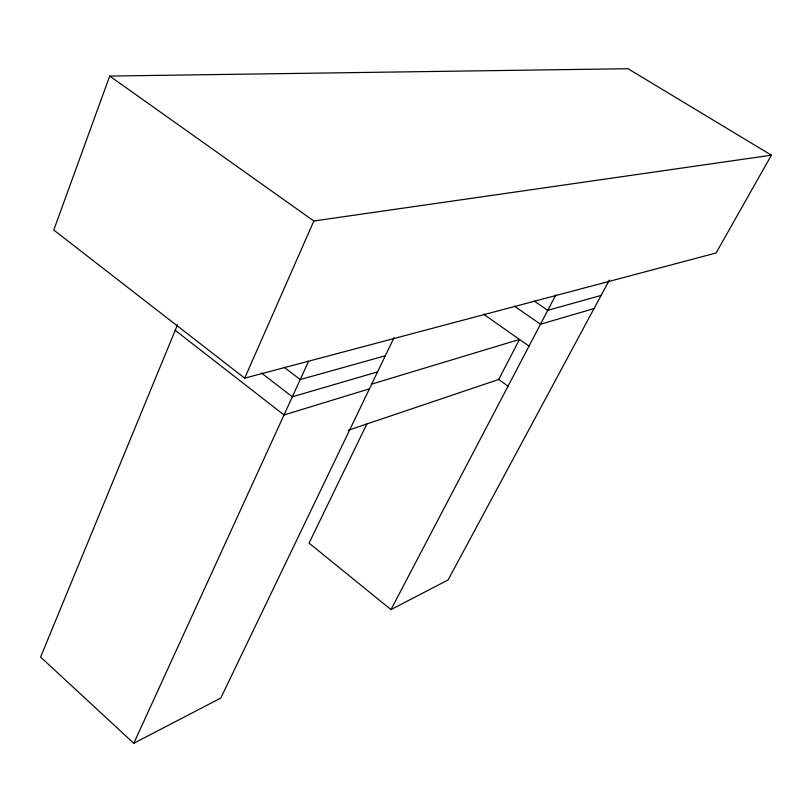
<?xml version="1.0" encoding="UTF-8"?>
<svg xmlns="http://www.w3.org/2000/svg" width="812" height="812" viewBox="0 0 812 812"><rect width="100%" height="100%" fill="white"/><g stroke="black" fill="none" stroke-linecap="round" stroke-linejoin="round"><path stroke-width="1.22" d="M109.701 76.064L53.775 230.04L244.696 378.159L716.082 252.989L771.4 155.183L628.011 68.715L109.701 76.064L313.848 220.996L771.4 155.183M177.534 324.709L40.6 657.07L133.777 743.284L220.773 698.076L394.013 337.69M244.696 378.159L313.848 220.996M133.777 743.284L308.58 361.299M367.156 423.397L309.057 543.106L390.978 609.609L448.102 579.91L609.365 280.069M348.226 430.269L498.7 379.478L519.507 339.436L371.693 384.106M390.978 609.609L555.875 294.857M369.43 388.836L284.027 414.962L175.219 330.332M377.58 371.866L292.33 396.804L261.423 372.992M594.049 308.56L540.487 324.221L514.463 306.185M385.324 355.757L300.237 379.539L284.149 367.278M601.103 295.436L547.755 310.346L534.286 301.09M483.434 314.122L529.018 346.115M498.7 379.478L508.028 386.177"/></g></svg>
